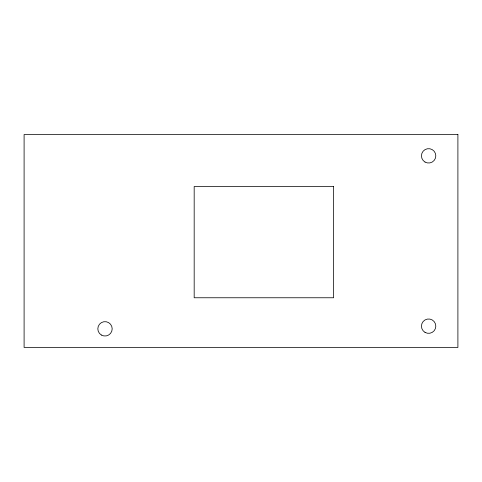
<?xml version="1.0" encoding="UTF-8"?>
<svg xmlns="http://www.w3.org/2000/svg" width="482" height="482" viewBox="0 0 482 482"><rect width="100%" height="100%" fill="white"/><g stroke="black" fill="none" stroke-linecap="round" stroke-linejoin="round"><path stroke-width="0.72" d="M457.9 134.544L24.1 134.544L24.1 347.456L457.9 347.456L457.9 134.544M333.634 186.516L194.18 186.516L194.18 297.762L333.634 297.762L333.634 186.516M101.413 335.05A7.188 7.188 0 0 0 112.192 328.826A7.188 7.188 0 0 0 101.413 322.603A7.188 7.188 0 0 0 101.413 335.05M425.034 332.387A7.188 7.188 0 0 0 435.812 326.163A7.188 7.188 0 0 0 425.034 319.94A7.188 7.188 0 0 0 425.034 332.387M425.034 162.06A7.188 7.188 0 0 0 435.812 155.837A7.188 7.188 0 0 0 425.034 149.613A7.188 7.188 0 0 0 425.034 162.06"/></g></svg>
